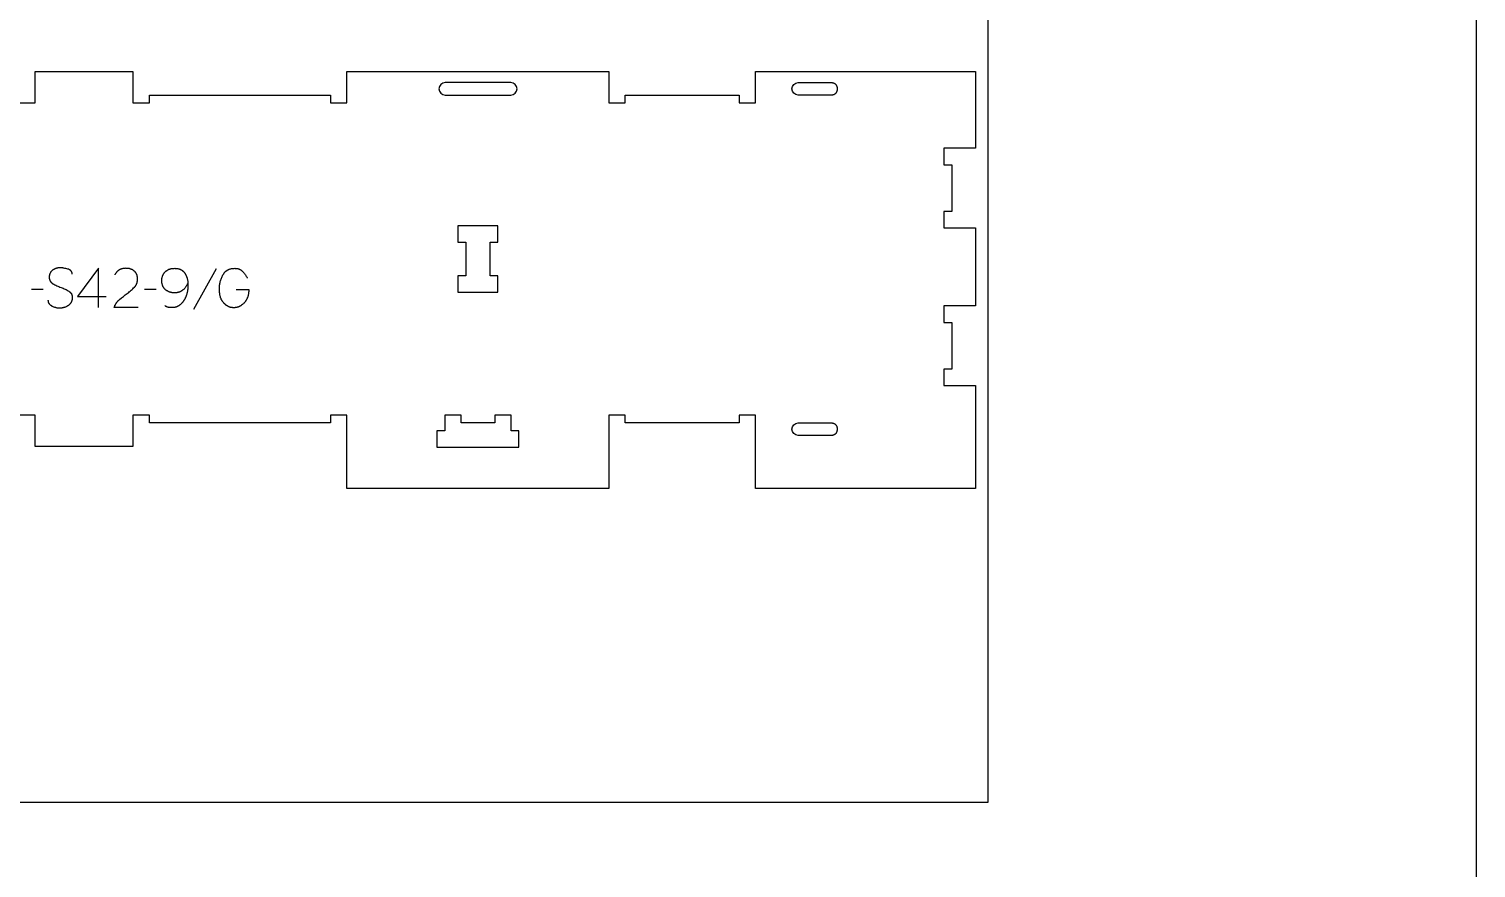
# Model space of a CAD drawing. Extents: x 5216 to 8399, y -19593 to -11999.
# Drawn here: x 7297 to 8399, y -15293 to -14655 of the extents above; entities that cross this region are included whole.
import ezdxf

# ---------------------------------------------------------------- set-up
doc = ezdxf.new("R2010")
doc.units = 0
for name, color, linetype in [('0_SHEET_SPRUCEPLY_2440X122', 1, 'CONTINUOUS'), ('1_ANYTOOL_1MMDEEP_LABELS_S', 2, 'CONTINUOUS'), ('3_ANYTOOL_CUTTHROUGH_INSID', 4, 'CONTINUOUS'), ('4_ANYTOOL_CUTTHROUGH_OUTSI', 5, 'CONTINUOUS'), ('DONOTCUT', 18, 'CONTINUOUS')]:
    doc.layers.add(name, color=color, linetype=linetype)

msp = doc.modelspace()

# ---------------------------------------------------------------- linework, layer by layer
at = {"layer": '0_SHEET_SPRUCEPLY_2440X122'}
msp.add_lwpolyline([(8027.3, -14023.3), (8027.3, -15243.3), (5587.3, -15243.3), (5587.3, -14023.3)], close=True, dxfattribs=at)
at = {"layer": '1_ANYTOOL_1MMDEEP_LABELS_S'}
for points in [[(7329.9, -14841.4), (7329.8, -14841.2), (7329.8, -14841.2), (7329.8, -14841.1), (7329.8, -14841), (7329.8, -14840.9), (7329.8, -14840.8), (7329.8, -14840.7), (7329.8, -14840.6), (7329.8, -14840.5), (7329.8, -14840.4), (7329.7, -14840.4), (7329.7, -14840.3), (7329.7, -14840.2), (7329.7, -14840.1), (7329.6, -14840), (7329.6, -14840), (7329.6, -14839.9), (7329.6, -14839.8), (7329.5, -14839.7), (7329.5, -14839.7), (7329.5, -14839.6), (7329.4, -14839.5), (7329.4, -14839.4), (7329.3, -14839.4), (7329.3, -14839.3), (7329.3, -14839.2), (7329.2, -14839.2), (7329.2, -14839.1), (7329.1, -14839), (7329.1, -14839), (7329, -14838.9), (7329, -14838.9), (7328.9, -14838.8), (7328.9, -14838.7), (7328.8, -14838.7), (7328.8, -14838.6), (7328.7, -14838.6), (7328.6, -14838.5), (7328.6, -14838.5), (7328.5, -14838.4), (7328.4, -14838.3), (7328.4, -14838.3), (7328.3, -14838.2), (7328.2, -14838.2), (7328.2, -14838.1), (7328.1, -14838.1), (7328, -14838.1), (7327.9, -14838), (7327.8, -14838), (7327.8, -14837.9), (7327.7, -14837.9), (7327.5, -14837.8), (7327.3, -14837.7), (7327.2, -14837.6), (7327, -14837.6), (7326.8, -14837.5), (7326.6, -14837.4), (7325.8, -14837.2), (7325, -14837), (7324.2, -14836.9), (7323.4, -14836.7), (7323, -14836.7), (7322.6, -14836.6), (7322.3, -14836.6), (7321.9, -14836.6), (7321.5, -14836.5), (7321.2, -14836.5), (7320.8, -14836.5), (7320.5, -14836.5), (7320.3, -14836.5), (7320.1, -14836.5), (7319.9, -14836.5), (7319.7, -14836.5), (7319.5, -14836.5), (7319.3, -14836.6), (7319.1, -14836.6), (7318.9, -14836.6), (7318.8, -14836.6), (7318.6, -14836.7), (7318.4, -14836.7), (7318.2, -14836.8), (7318, -14836.8), (7317.9, -14836.9), (7317.7, -14836.9), (7317.5, -14837), (7317.3, -14837), (7317.1, -14837.1), (7317, -14837.1), (7316.8, -14837.2), (7316.6, -14837.3), (7316.5, -14837.4), (7316.3, -14837.4), (7316.1, -14837.5), (7316, -14837.6), (7315.8, -14837.7), (7315.6, -14837.8), (7315.5, -14837.9), (7315.3, -14838), (7315.2, -14838.1), (7315, -14838.2), (7314.9, -14838.3), (7314.7, -14838.4), (7314.5, -14838.6), (7314.4, -14838.7), (7314.3, -14838.8), (7314.1, -14838.9), (7314, -14839.1), (7313.9, -14839.2), (7313.8, -14839.3), (7313.6, -14839.5), (7313.5, -14839.6), (7313.4, -14839.8), (7313.3, -14839.9), (7313.2, -14840.1), (7313.2, -14840.2), (7313.1, -14840.4), (7313, -14840.5), (7312.9, -14840.7), (7312.8, -14840.9), (7312.8, -14841), (7312.7, -14841.2), (7312.7, -14841.4), (7312.6, -14841.6), (7312.6, -14841.8), (7312.5, -14841.9), (7312.5, -14842.1), (7312.5, -14842.3), (7312.4, -14842.5), (7312.4, -14842.7), (7312.4, -14842.9), (7312.4, -14843.1), (7312.4, -14843.3), (7312.4, -14843.5), (7312.4, -14843.7), (7312.4, -14844), (7312.4, -14844.2), (7312.4, -14844.4), (7312.4, -14844.6), (7312.5, -14844.8), (7312.5, -14845), (7312.5, -14845.2), (7312.6, -14845.3), (7312.6, -14845.5), (7312.7, -14845.7), (7312.8, -14845.9), (7312.8, -14846), (7312.8, -14846), (7312.9, -14846.1), (7312.9, -14846.2), (7312.9, -14846.3), (7313, -14846.4), (7313, -14846.5), (7313.1, -14846.5), (7313.1, -14846.6), (7313.2, -14846.7), (7313.2, -14846.8), (7313.3, -14846.8), (7313.3, -14846.9), (7313.4, -14847), (7313.4, -14847.1), (7313.5, -14847.1), (7313.5, -14847.2), (7313.6, -14847.3), (7313.6, -14847.3), (7313.7, -14847.4), (7313.8, -14847.5), (7313.8, -14847.5), (7313.9, -14847.6), (7314, -14847.7), (7314.1, -14847.8), (7314.2, -14847.9), (7314.4, -14848), (7314.5, -14848.2), (7314.7, -14848.3), (7314.9, -14848.4), (7315, -14848.5), (7315.2, -14848.6), (7315.9, -14849), (7316.6, -14849.4), (7317.4, -14849.7), (7318.2, -14850.1), (7318.9, -14850.4), (7319.7, -14850.8), (7320.5, -14851.1), (7321.4, -14851.4), (7322.2, -14851.7), (7323, -14852), (7323.8, -14852.4), (7324.5, -14852.7), (7325.3, -14853.1), (7326, -14853.5), (7326.7, -14853.9), (7327.4, -14854.3), (7327.6, -14854.4), (7327.7, -14854.6), (7327.9, -14854.7), (7328, -14854.7), (7328, -14854.8), (7328.1, -14854.9), (7328.2, -14854.9), (7328.2, -14855), (7328.3, -14855), (7328.4, -14855.1), (7328.4, -14855.2), (7328.5, -14855.2), (7328.6, -14855.3), (7328.6, -14855.4), (7328.7, -14855.5), (7328.7, -14855.5), (7328.8, -14855.6), (7328.9, -14855.7), (7328.9, -14855.8), (7329, -14855.8), (7329, -14855.9), (7329.1, -14856), (7329.1, -14856.1), (7329.2, -14856.1), (7329.2, -14856.2), (7329.2, -14856.3), (7329.3, -14856.4), (7329.3, -14856.5), (7329.4, -14856.6), (7329.4, -14856.6), (7329.4, -14856.7), (7329.5, -14856.8), (7329.5, -14856.9), (7329.5, -14857), (7329.6, -14857.1), (7329.6, -14857.2), (7329.6, -14857.3), (7329.7, -14857.5), (7329.7, -14857.6), (7329.7, -14857.8), (7329.8, -14858), (7329.8, -14858.2), (7329.8, -14858.4), (7329.8, -14858.7), (7329.8, -14858.9), (7329.8, -14859.1), (7329.8, -14859.3), (7329.8, -14859.5), (7329.8, -14859.8), (7329.8, -14860), (7329.8, -14860.2), (7329.7, -14860.5), (7329.7, -14860.7), (7329.7, -14860.9), (7329.6, -14861.1), (7329.6, -14861.3), (7329.5, -14861.5), (7329.4, -14861.7), (7329.4, -14861.9), (7329.3, -14862.1), (7329.2, -14862.3), (7329.1, -14862.5), (7329.1, -14862.7), (7329, -14862.9), (7328.9, -14863), (7328.8, -14863.2), (7328.7, -14863.4), (7328.5, -14863.5), (7328.4, -14863.7), (7328.3, -14863.8), (7328.2, -14864), (7328, -14864.2), (7327.9, -14864.3), (7327.8, -14864.4), (7327.6, -14864.6), (7327.5, -14864.7), (7327.3, -14864.8), (7327.2, -14865), (7327, -14865.1), (7326.8, -14865.2), (7326.6, -14865.3), (7326.3, -14865.5), (7325.9, -14865.8), (7325.5, -14865.9), (7325.2, -14866.1), (7324.8, -14866.3), (7324.4, -14866.4), (7324.2, -14866.5), (7324, -14866.6), (7323.8, -14866.6), (7323.7, -14866.7), (7323.5, -14866.8), (7323.3, -14866.8), (7323.1, -14866.9), (7322.9, -14866.9), (7322.7, -14867), (7322.5, -14867), (7322.3, -14867), (7322.1, -14867.1), (7321.9, -14867.1), (7321.7, -14867.1), (7321.3, -14867.2), (7320.9, -14867.2), (7320.4, -14867.2), (7320, -14867.2), (7319.6, -14867.2), (7319.2, -14867.1), (7318.8, -14867.1), (7318.4, -14867.1), (7318, -14867), (7317.6, -14866.9), (7317.3, -14866.8), (7316.9, -14866.7), (7316.5, -14866.6), (7316.1, -14866.5), (7315.8, -14866.3), (7315.4, -14866.2), (7315.1, -14866), (7314.7, -14865.8), (7314.4, -14865.6), (7314.2, -14865.5), (7314, -14865.4), (7313.9, -14865.3), (7313.7, -14865.2), (7313.6, -14865.1), (7313.4, -14865), (7313.3, -14864.9), (7313.2, -14864.8), (7313.1, -14864.6), (7312.9, -14864.5), (7312.8, -14864.4), (7312.7, -14864.2), (7312.7, -14864.2), (7312.6, -14864.1), (7312.6, -14864), (7312.5, -14864), (7312.5, -14863.9), (7312.4, -14863.8), (7312.4, -14863.8), (7312.3, -14863.7), (7312.3, -14863.6), (7312.2, -14863.5), (7312.2, -14863.5), (7312.2, -14863.4), (7312.1, -14863.3), (7312.1, -14863.2), (7312.1, -14863.2), (7312, -14863.1), (7312, -14863), (7312, -14862.9), (7311.9, -14862.8), (7311.9, -14862.8), (7311.9, -14862.6), (7311.8, -14862.4), (7311.8, -14862.3), (7311.7, -14862.1), (7311.7, -14861.9), (7311.7, -14861.7), (7311.7, -14861.5), (7311.6, -14861.4), (7311.6, -14861.2), (7311.6, -14861)], [(7349.9, -14866.8), (7349.9, -14836.8), (7333.9, -14858.2)], [(7380.1, -14866.8), (7361.8, -14866.8), (7361.9, -14866.3), (7362, -14866.1), (7362.1, -14865.9), (7362.2, -14865.6), (7362.3, -14865.4), (7362.4, -14865.2), (7362.4, -14865), (7362.5, -14864.8), (7362.7, -14864.6), (7362.8, -14864.4), (7362.9, -14864.2), (7363, -14864), (7363.1, -14863.8), (7363.2, -14863.6), (7363.3, -14863.4), (7363.5, -14863.2), (7363.6, -14863), (7363.7, -14862.8), (7363.9, -14862.6), (7364, -14862.5), (7364.2, -14862.3), (7364.3, -14862.1), (7364.5, -14861.9), (7364.6, -14861.7), (7364.8, -14861.6), (7365, -14861.4), (7365.1, -14861.2), (7365.3, -14861.1), (7365.5, -14860.9), (7365.8, -14860.6), (7367.3, -14859.4), (7368.8, -14858.2), (7370.3, -14857), (7371.8, -14855.9), (7372.6, -14855.4), (7373.3, -14854.8), (7374, -14854.2), (7374.7, -14853.6), (7375.4, -14853), (7376, -14852.4), (7376.6, -14851.8), (7377.3, -14851.2), (7377.4, -14851), (7377.5, -14850.9), (7377.7, -14850.7), (7377.8, -14850.6), (7377.9, -14850.4), (7378.1, -14850.2), (7378.2, -14850.1), (7378.3, -14849.9), (7378.4, -14849.7), (7378.5, -14849.5), (7378.6, -14849.4), (7378.7, -14849.2), (7378.8, -14849), (7378.9, -14848.8), (7378.9, -14848.6), (7379, -14848.4), (7379.1, -14848.2), (7379.2, -14848), (7379.2, -14847.8), (7379.3, -14847.6), (7379.3, -14847.4), (7379.4, -14847.2), (7379.4, -14847), (7379.5, -14846.8), (7379.5, -14846.6), (7379.5, -14846.4), (7379.5, -14846.2), (7379.6, -14846), (7379.6, -14845.7), (7379.6, -14845.5), (7379.6, -14845.3), (7379.6, -14845.1), (7379.6, -14844.8), (7379.6, -14844.6), (7379.6, -14844.3), (7379.6, -14844.1), (7379.5, -14843.9), (7379.5, -14843.6), (7379.5, -14843.4), (7379.4, -14843.2), (7379.4, -14843), (7379.4, -14842.7), (7379.3, -14842.5), (7379.3, -14842.3), (7379.2, -14842.1), (7379.1, -14841.9), (7379.1, -14841.7), (7379, -14841.5), (7378.9, -14841.3), (7378.8, -14841.2), (7378.7, -14841), (7378.6, -14840.8), (7378.5, -14840.6), (7378.4, -14840.4), (7378.3, -14840.3), (7378.2, -14840.1), (7378.1, -14840), (7377.9, -14839.8), (7377.8, -14839.7), (7377.7, -14839.5), (7377.5, -14839.4), (7377.4, -14839.2), (7377.2, -14839.1), (7377.1, -14838.9), (7376.9, -14838.8), (7376.8, -14838.7), (7376.6, -14838.6), (7376.4, -14838.5), (7376.3, -14838.3), (7376.1, -14838.2), (7375.9, -14838.1), (7375.7, -14838), (7375.6, -14837.9), (7375.4, -14837.8), (7375.2, -14837.8), (7375, -14837.7), (7374.8, -14837.6), (7374.6, -14837.5), (7374.4, -14837.4), (7374.2, -14837.4), (7374, -14837.3), (7373.8, -14837.2), (7373.6, -14837.2), (7373.4, -14837.1), (7373.2, -14837.1), (7373, -14837.1), (7372.8, -14837), (7372.5, -14837), (7372.3, -14836.9), (7372.1, -14836.9), (7371.9, -14836.9), (7371.6, -14836.9), (7371.4, -14836.9), (7371.2, -14836.9), (7370.7, -14836.8), (7370.3, -14836.9), (7370, -14836.9), (7369.6, -14836.9), (7369.3, -14836.9), (7368.9, -14837), (7368.6, -14837), (7368.3, -14837.1), (7367.9, -14837.2), (7367.6, -14837.3), (7367.5, -14837.3), (7367.3, -14837.3), (7367.2, -14837.4), (7367, -14837.5), (7366.9, -14837.5), (7366.7, -14837.6), (7366.6, -14837.6), (7366.4, -14837.7), (7366.3, -14837.8), (7366.2, -14837.8), (7366, -14837.9), (7365.9, -14838), (7365.7, -14838), (7365.6, -14838.1), (7365.5, -14838.2), (7365.4, -14838.3), (7365.2, -14838.4), (7365.1, -14838.5), (7365, -14838.6), (7364.8, -14838.6), (7364.7, -14838.7), (7364.6, -14838.8), (7364.5, -14838.9), (7364.4, -14839), (7364.3, -14839.1), (7364.1, -14839.3), (7364, -14839.4), (7363.9, -14839.5), (7363.8, -14839.6), (7363.7, -14839.7), (7363.6, -14839.8), (7363.5, -14840), (7363.3, -14840.2), (7363.1, -14840.5), (7362.9, -14840.8), (7362.7, -14841), (7362.5, -14841.3), (7362.4, -14841.6), (7362.2, -14841.9)], [(7398.1, -14846.2), (7398.1, -14846), (7398.1, -14845.7), (7398.1, -14845.4), (7398.1, -14845.2), (7398.1, -14844.9), (7398.2, -14844.7), (7398.2, -14844.4), (7398.3, -14844.2), (7398.3, -14843.9), (7398.3, -14843.7), (7398.4, -14843.5), (7398.5, -14843.2), (7398.5, -14843), (7398.6, -14842.8), (7398.7, -14842.6), (7398.8, -14842.4), (7398.9, -14842.1), (7399, -14841.9), (7399.1, -14841.7), (7399.2, -14841.5), (7399.3, -14841.3), (7399.4, -14841.1), (7399.5, -14840.9), (7399.6, -14840.8), (7399.8, -14840.6), (7399.9, -14840.4), (7400, -14840.2), (7400.2, -14840), (7400.3, -14839.9), (7400.5, -14839.7), (7400.7, -14839.5), (7400.8, -14839.4), (7401, -14839.2), (7401.2, -14839.1), (7401.4, -14838.9), (7401.6, -14838.8), (7401.7, -14838.6), (7401.9, -14838.5), (7402.1, -14838.4), (7402.3, -14838.3), (7402.5, -14838.2), (7402.7, -14838), (7402.9, -14837.9), (7403.1, -14837.8), (7403.3, -14837.7), (7403.5, -14837.6), (7403.8, -14837.6), (7404, -14837.5), (7404.2, -14837.4), (7404.4, -14837.3), (7404.6, -14837.3), (7404.9, -14837.2), (7405.1, -14837.1), (7405.3, -14837.1), (7405.6, -14837), (7405.8, -14837), (7406.1, -14837), (7406.3, -14836.9), (7406.6, -14836.9), (7406.8, -14836.9), (7407.1, -14836.9), (7407.3, -14836.9), (7407.6, -14836.9), (7407.9, -14836.8), (7408.2, -14836.9), (7408.5, -14836.9), (7408.9, -14836.9), (7409.2, -14836.9), (7409.5, -14836.9), (7409.8, -14837), (7410.1, -14837), (7410.4, -14837.1), (7410.7, -14837.2), (7411, -14837.2), (7411.2, -14837.3), (7411.5, -14837.4), (7411.8, -14837.5), (7412, -14837.6), (7412.3, -14837.7), (7412.5, -14837.8), (7412.7, -14837.9), (7412.8, -14837.9), (7412.9, -14838), (7413, -14838.1), (7413.1, -14838.1), (7413.3, -14838.2), (7413.4, -14838.3), (7413.5, -14838.3), (7413.6, -14838.4), (7413.7, -14838.5), (7413.8, -14838.6), (7413.9, -14838.7), (7414, -14838.7), (7414.1, -14838.8), (7414.2, -14838.9), (7414.3, -14839), (7414.4, -14839.1), (7414.5, -14839.2), (7414.6, -14839.3), (7414.7, -14839.4), (7414.8, -14839.5), (7414.9, -14839.6), (7415, -14839.7), (7415, -14839.8), (7415.2, -14840), (7415.4, -14840.2), (7415.5, -14840.4), (7415.7, -14840.7), (7415.8, -14840.9), (7416, -14841.2), (7416.1, -14841.4), (7416.2, -14841.7), (7416.3, -14841.9), (7416.5, -14842.2), (7416.6, -14842.4), (7416.7, -14842.7), (7416.8, -14842.9), (7416.9, -14843.2), (7417, -14843.4), (7417.1, -14843.7), (7417.2, -14844), (7417.3, -14844.2), (7417.3, -14844.5), (7417.4, -14844.8), (7417.6, -14845.3), (7417.7, -14845.9), (7417.8, -14846.5), (7417.9, -14847), (7417.9, -14847.6), (7418, -14848.2), (7418, -14848.8), (7418, -14849.4), (7418, -14850), (7418, -14850.7), (7417.9, -14851.4), (7417.9, -14852.1), (7417.8, -14852.8), (7417.7, -14853.5), (7417.6, -14854.1), (7417.4, -14855.3), (7417.2, -14855.9), (7417.1, -14856.5), (7416.9, -14857.1), (7416.7, -14857.7), (7416.6, -14858), (7416.5, -14858.3), (7416.4, -14858.5), (7416.3, -14858.8), (7416.2, -14859.1), (7416, -14859.4), (7415.9, -14859.6), (7415.8, -14859.9), (7415.6, -14860.2), (7415.5, -14860.4), (7415.4, -14860.7), (7415.2, -14860.9), (7415, -14861.2), (7414.9, -14861.4), (7414.7, -14861.7), (7414.5, -14861.9), (7414.4, -14862.1), (7414.2, -14862.4), (7414, -14862.6), (7413.8, -14862.8), (7413.6, -14863.1), (7413.4, -14863.3), (7413.2, -14863.5), (7413, -14863.7), (7412.8, -14863.9), (7412.6, -14864.1), (7412.4, -14864.3), (7412.2, -14864.5), (7411.9, -14864.7), (7411.7, -14864.8), (7411.5, -14865), (7411.3, -14865.2), (7411, -14865.3), (7410.8, -14865.5), (7410.5, -14865.6), (7410.3, -14865.7), (7410.1, -14865.8), (7409.8, -14866), (7409.6, -14866.1), (7409.3, -14866.2), (7409, -14866.3), (7408.8, -14866.3), (7408.5, -14866.4), (7408.3, -14866.5), (7408, -14866.6), (7407.7, -14866.6), (7407.4, -14866.7), (7407.2, -14866.7), (7406.9, -14866.8), (7406.6, -14866.8), (7406.3, -14866.8), (7406, -14866.8), (7405.7, -14866.8), (7405.4, -14866.8), (7405.1, -14866.8), (7404.7, -14866.8), (7404.5, -14866.8), (7404.4, -14866.8), (7404.2, -14866.8), (7404, -14866.8), (7403.9, -14866.7), (7403.7, -14866.7), (7403.5, -14866.7), (7403.4, -14866.6), (7403.2, -14866.6), (7403.1, -14866.6), (7402.9, -14866.5), (7402.8, -14866.5), (7402.6, -14866.4), (7402.4, -14866.4), (7402.3, -14866.3), (7402.1, -14866.3), (7402, -14866.2), (7401.8, -14866.1), (7401.7, -14866.1), (7401.6, -14866), (7401.4, -14865.9), (7401.3, -14865.9), (7401.1, -14865.8), (7401, -14865.7), (7400.8, -14865.6), (7400.7, -14865.5), (7400.6, -14865.4), (7400.4, -14865.3)], [(7439.4, -14837.3), (7422.2, -14868.1)], [(7454.6, -14853), (7464.4, -14853.1), (7464.3, -14853.9), (7464.3, -14854.7), (7464.2, -14855.1), (7464.2, -14855.5), (7464.1, -14855.9), (7464.1, -14856.3), (7464, -14856.6), (7463.9, -14857), (7463.9, -14857.3), (7463.8, -14857.7), (7463.7, -14858), (7463.6, -14858.4), (7463.5, -14858.7), (7463.4, -14859), (7463.2, -14859.3), (7463.1, -14859.6), (7463, -14859.9), (7462.9, -14860.2), (7462.7, -14860.5), (7462.6, -14860.8), (7462.4, -14861.1), (7462.2, -14861.4), (7462.1, -14861.6), (7461.9, -14861.9), (7461.7, -14862.2), (7461.5, -14862.4), (7461.3, -14862.6), (7461.1, -14862.9), (7460.9, -14863.1), (7460.7, -14863.3), (7460.5, -14863.5), (7460.2, -14863.8), (7460, -14864), (7459.8, -14864.2), (7459.6, -14864.3), (7459.3, -14864.5), (7459.1, -14864.7), (7458.9, -14864.9), (7458.6, -14865), (7458.4, -14865.2), (7458.2, -14865.3), (7457.9, -14865.5), (7457.7, -14865.6), (7457.5, -14865.7), (7457.2, -14865.9), (7457, -14866), (7456.7, -14866.1), (7456.5, -14866.2), (7456.3, -14866.3), (7456, -14866.4), (7455.8, -14866.5), (7455.5, -14866.5), (7455.3, -14866.6), (7455, -14866.7), (7454.8, -14866.7), (7454.5, -14866.8), (7454.3, -14866.8), (7454, -14866.8), (7453.8, -14866.9), (7453.5, -14866.9), (7453.2, -14866.9), (7453, -14866.9), (7452.7, -14866.9), (7452.5, -14866.9), (7452.2, -14866.9), (7452, -14866.8), (7451.7, -14866.8), (7451.4, -14866.8), (7451.2, -14866.7), (7450.9, -14866.7), (7450.7, -14866.6), (7450.5, -14866.6), (7450.2, -14866.5), (7450, -14866.4), (7449.7, -14866.3), (7449.5, -14866.2), (7449.2, -14866.1), (7449, -14866), (7448.8, -14865.9), (7448.5, -14865.8), (7448.3, -14865.7), (7448.1, -14865.5), (7447.8, -14865.4), (7447.6, -14865.2), (7447.4, -14865.1), (7447.2, -14864.9), (7446.9, -14864.8), (7446.7, -14864.6), (7446.5, -14864.4), (7446.3, -14864.2), (7446, -14864), (7445.8, -14863.8), (7445.6, -14863.6), (7445.4, -14863.4), (7445.2, -14863.2), (7445, -14862.9), (7444.8, -14862.7), (7444.6, -14862.4), (7444.4, -14862.2), (7444.2, -14861.9), (7444.1, -14861.6), (7443.9, -14861.4), (7443.7, -14861.1), (7443.6, -14860.8), (7443.4, -14860.5), (7443.3, -14860.2), (7443.2, -14859.8), (7443, -14859.5), (7442.9, -14859.2), (7442.8, -14858.8), (7442.7, -14858.5), (7442.6, -14858.1), (7442.5, -14857.8), (7442.4, -14857.4), (7442.4, -14857), (7442.3, -14856.6), (7442.2, -14856.2), (7442.2, -14855.8), (7442.1, -14855.4), (7442.1, -14855), (7442, -14854.2), (7442, -14853.3), (7442, -14852.4), (7442, -14851.7), (7442, -14851), (7442.1, -14850.3), (7442.1, -14849.7), (7442.2, -14849), (7442.3, -14848.3), (7442.5, -14847.7), (7442.6, -14847), (7442.8, -14846.4), (7443, -14845.7), (7443.2, -14845.1), (7443.5, -14844.4), (7443.7, -14843.8), (7444, -14843.1), (7444.3, -14842.5), (7444.6, -14841.9), (7444.8, -14841.6), (7445, -14841.3), (7445.2, -14841), (7445.4, -14840.7), (7445.6, -14840.4), (7445.7, -14840.3), (7445.8, -14840.2), (7445.9, -14840), (7446, -14839.9), (7446.1, -14839.8), (7446.2, -14839.7), (7446.3, -14839.6), (7446.4, -14839.4), (7446.6, -14839.3), (7446.7, -14839.2), (7446.8, -14839.1), (7446.9, -14839), (7447, -14838.9), (7447.2, -14838.8), (7447.3, -14838.7), (7447.4, -14838.6), (7447.6, -14838.5), (7447.7, -14838.4), (7447.8, -14838.4), (7448, -14838.3), (7448.1, -14838.2), (7448.2, -14838.1), (7448.4, -14838), (7448.5, -14838), (7448.7, -14837.9), (7448.8, -14837.8), (7449, -14837.7), (7449.1, -14837.7), (7449.3, -14837.6), (7449.4, -14837.6), (7449.6, -14837.5), (7449.7, -14837.4), (7450.1, -14837.3), (7450.4, -14837.2), (7450.7, -14837.2), (7451.1, -14837.1), (7451.4, -14837), (7451.8, -14837), (7452.1, -14836.9), (7452.5, -14836.9), (7452.9, -14836.9), (7453.3, -14836.9), (7453.7, -14836.8), (7453.9, -14836.9), (7454.1, -14836.9), (7454.3, -14836.9), (7454.5, -14836.9), (7454.8, -14836.9), (7455, -14836.9), (7455.2, -14837), (7455.4, -14837), (7455.6, -14837), (7455.8, -14837.1), (7456, -14837.1), (7456.2, -14837.2), (7456.4, -14837.2), (7456.6, -14837.3), (7456.7, -14837.3), (7456.9, -14837.4), (7457.1, -14837.5), (7457.3, -14837.6), (7457.5, -14837.6), (7457.6, -14837.7), (7457.8, -14837.8), (7458, -14837.9), (7458.1, -14838), (7458.3, -14838.1), (7458.5, -14838.2), (7458.6, -14838.3), (7458.8, -14838.5), (7458.9, -14838.6), (7459.1, -14838.7), (7459.2, -14838.8), (7459.4, -14839), (7459.5, -14839.1), (7459.8, -14839.4), (7460.1, -14839.7), (7460.3, -14840), (7460.6, -14840.3), (7460.8, -14840.6), (7461.1, -14840.9), (7461.3, -14841.2), (7461.6, -14841.5), (7461.8, -14841.9), (7462, -14842.2), (7462.2, -14842.5), (7462.4, -14842.9), (7462.6, -14843.2), (7462.8, -14843.6), (7463, -14843.9), (7463.2, -14844.3)], [(7307.6, -14853), (7298.8, -14853)], [(7393.8, -14853), (7385, -14853)], [(7418, -14848), (7417.8, -14848.3), (7417.7, -14848.7), (7417.5, -14849), (7417.3, -14849.4), (7417.2, -14849.7), (7417, -14850), (7416.7, -14850.4), (7416.5, -14850.7), (7416.3, -14851), (7416.1, -14851.3), (7415.8, -14851.6), (7415.5, -14852), (7415.3, -14852.3), (7415, -14852.6), (7414.7, -14852.9), (7414.4, -14853.2), (7414.2, -14853.3), (7414, -14853.4), (7413.9, -14853.6), (7413.7, -14853.7), (7413.5, -14853.8), (7413.4, -14853.9), (7413.2, -14854.1), (7413, -14854.2), (7412.8, -14854.3), (7412.6, -14854.4), (7412.5, -14854.5), (7412.3, -14854.6), (7412.1, -14854.7), (7411.9, -14854.8), (7411.7, -14854.8), (7411.5, -14854.9), (7411.3, -14855), (7411.1, -14855), (7410.8, -14855.1), (7410.6, -14855.2), (7410.4, -14855.2), (7410.2, -14855.3), (7410, -14855.3), (7409.8, -14855.3), (7409.5, -14855.4), (7409.3, -14855.4), (7409.1, -14855.4), (7408.8, -14855.5), (7408.6, -14855.5), (7408.3, -14855.5), (7408.1, -14855.5), (7407.9, -14855.5), (7407.6, -14855.5), (7407.3, -14855.5), (7407.1, -14855.5), (7406.8, -14855.5), (7406.5, -14855.4), (7406.3, -14855.4), (7406, -14855.4), (7405.8, -14855.3), (7405.6, -14855.3), (7405.3, -14855.3), (7405.1, -14855.2), (7404.9, -14855.2), (7404.6, -14855.1), (7404.4, -14855), (7404.2, -14855), (7404, -14854.9), (7403.7, -14854.8), (7403.5, -14854.7), (7403.3, -14854.6), (7403.1, -14854.5), (7402.9, -14854.4), (7402.7, -14854.3), (7402.5, -14854.2), (7402.3, -14854.1), (7402.1, -14854), (7401.9, -14853.9), (7401.7, -14853.8), (7401.5, -14853.6), (7401.3, -14853.5), (7401.2, -14853.4), (7401, -14853.2), (7400.8, -14853.1), (7400.7, -14852.9), (7400.5, -14852.8), (7400.3, -14852.6), (7400.2, -14852.4), (7400, -14852.3), (7399.9, -14852.1), (7399.8, -14851.9), (7399.6, -14851.7), (7399.5, -14851.5), (7399.4, -14851.4), (7399.3, -14851.2), (7399.2, -14851), (7399, -14850.8), (7398.9, -14850.6), (7398.9, -14850.4), (7398.8, -14850.1), (7398.7, -14849.9), (7398.6, -14849.7), (7398.5, -14849.5), (7398.5, -14849.3), (7398.4, -14849), (7398.3, -14848.8), (7398.3, -14848.6), (7398.3, -14848.3), (7398.2, -14848.1), (7398.2, -14847.8), (7398.1, -14847.6), (7398.1, -14847.3), (7398.1, -14847), (7398.1, -14846.8), (7398.1, -14846.5), (7398.1, -14846.2)], [(7333.9, -14858.2), (7355.7, -14858.2)]]:
    msp.add_lwpolyline(points, dxfattribs=at)
at = {"layer": '3_ANYTOOL_CUTTHROUGH_INSID', "color": 4}
for points in [[(7663.9, -14695.5), (7613.9, -14695.5, 1), (7613.9, -14705), (7663.9, -14705, 1)], [(7882.7, -14695.5), (7908.5, -14695.5), (7908.6, -14695.5), (7908.7, -14695.5), (7908.8, -14695.5), (7908.9, -14695.5), (7908.9, -14695.5), (7909, -14695.6), (7909.1, -14695.6), (7909.2, -14695.6), (7909.3, -14695.6), (7909.4, -14695.6), (7909.5, -14695.7), (7909.6, -14695.7), (7909.7, -14695.7), (7909.8, -14695.8), (7909.9, -14695.8), (7910, -14695.9), (7910.1, -14695.9), (7910.2, -14696), (7910.3, -14696), (7910.4, -14696.1), (7910.5, -14696.1), (7910.6, -14696.2), (7910.7, -14696.2), (7910.7, -14696.3), (7910.8, -14696.4), (7910.9, -14696.5), (7911, -14696.5), (7911.1, -14696.6), (7911.1, -14696.7), (7911.2, -14696.8), (7911.3, -14696.9), (7911.4, -14696.9), (7911.4, -14697), (7911.5, -14697.1), (7911.6, -14697.2), (7911.6, -14697.3), (7911.7, -14697.4), (7911.8, -14697.5), (7911.8, -14697.6), (7911.9, -14697.7), (7911.9, -14697.8), (7912, -14697.9), (7912, -14698), (7912.1, -14698.1), (7912.1, -14698.2), (7912.1, -14698.3), (7912.2, -14698.4), (7912.2, -14698.5), (7912.2, -14698.6), (7912.3, -14698.8), (7912.3, -14698.9), (7912.3, -14699), (7912.4, -14699.1), (7912.4, -14699.2), (7912.4, -14699.3), (7912.4, -14699.4), (7912.4, -14699.5), (7912.4, -14699.6), (7912.4, -14699.7), (7912.5, -14699.8), (7912.5, -14699.9), (7912.5, -14700), (7912.5, -14700.1), (7912.5, -14700.3), (7912.5, -14700.4), (7912.5, -14700.5), (7912.5, -14700.6), (7912.5, -14700.7), (7912.4, -14700.8), (7912.4, -14700.9), (7912.4, -14701), (7912.4, -14701.1), (7912.4, -14701.2), (7912.4, -14701.3), (7912.4, -14701.4), (7912.3, -14701.5), (7912.3, -14701.7), (7912.3, -14701.8), (7912.2, -14701.9), (7912.2, -14702), (7912.2, -14702.1), (7912.1, -14702.2), (7912.1, -14702.3), (7912.1, -14702.4), (7912, -14702.5), (7912, -14702.6), (7911.9, -14702.7), (7911.9, -14702.8), (7911.8, -14702.9), (7911.8, -14703), (7911.7, -14703.1), (7911.6, -14703.2), (7911.6, -14703.3), (7911.5, -14703.4), (7911.4, -14703.5), (7911.4, -14703.6), (7911.3, -14703.7), (7911.2, -14703.7), (7911.1, -14703.8), (7911.1, -14703.9), (7911, -14704), (7910.9, -14704.1), (7910.8, -14704.1), (7910.7, -14704.2), (7910.7, -14704.3), (7910.6, -14704.3), (7910.5, -14704.4), (7910.4, -14704.4), (7910.3, -14704.5), (7910.2, -14704.6), (7910.1, -14704.6), (7910, -14704.7), (7909.9, -14704.7), (7909.8, -14704.7), (7909.7, -14704.8), (7909.6, -14704.8), (7909.5, -14704.8), (7909.4, -14704.9), (7909.3, -14704.9), (7909.2, -14704.9), (7909.1, -14704.9), (7909, -14705), (7908.9, -14705), (7908.9, -14705), (7908.8, -14705), (7908.7, -14705), (7908.6, -14705), (7908.5, -14705), (7882.7, -14705, -1)], [(7882.7, -14964, -1), (7882.7, -14954.5), (7908.5, -14954.5), (7908.6, -14954.5), (7908.7, -14954.5), (7908.8, -14954.5), (7908.9, -14954.5), (7908.9, -14954.5), (7909, -14954.6), (7909.1, -14954.6), (7909.2, -14954.6), (7909.3, -14954.6), (7909.4, -14954.6), (7909.5, -14954.7), (7909.6, -14954.7), (7909.7, -14954.7), (7909.8, -14954.8), (7909.9, -14954.8), (7910, -14954.9), (7910.1, -14954.9), (7910.2, -14955), (7910.3, -14955), (7910.4, -14955.1), (7910.5, -14955.1), (7910.6, -14955.2), (7910.7, -14955.2), (7910.7, -14955.3), (7910.8, -14955.4), (7910.9, -14955.5), (7911, -14955.5), (7911.1, -14955.6), (7911.1, -14955.7), (7911.2, -14955.8), (7911.3, -14955.9), (7911.4, -14955.9), (7911.4, -14956), (7911.5, -14956.1), (7911.6, -14956.2), (7911.6, -14956.3), (7911.7, -14956.4), (7911.8, -14956.5), (7911.8, -14956.6), (7911.9, -14956.7), (7911.9, -14956.8), (7912, -14956.9), (7912, -14957), (7912.1, -14957.1), (7912.1, -14957.2), (7912.1, -14957.3), (7912.2, -14957.4), (7912.2, -14957.5), (7912.2, -14957.6), (7912.3, -14957.8), (7912.3, -14957.9), (7912.3, -14958), (7912.4, -14958.1), (7912.4, -14958.2), (7912.4, -14958.3), (7912.4, -14958.4), (7912.4, -14958.5), (7912.4, -14958.6), (7912.4, -14958.7), (7912.5, -14958.8), (7912.5, -14958.9), (7912.5, -14959), (7912.5, -14959.1), (7912.5, -14959.3), (7912.5, -14959.4), (7912.5, -14959.5), (7912.5, -14959.6), (7912.5, -14959.7), (7912.4, -14959.8), (7912.4, -14959.9), (7912.4, -14960), (7912.4, -14960.1), (7912.4, -14960.2), (7912.4, -14960.3), (7912.4, -14960.4), (7912.3, -14960.5), (7912.3, -14960.7), (7912.3, -14960.8), (7912.2, -14960.9), (7912.2, -14961), (7912.2, -14961.1), (7912.1, -14961.2), (7912.1, -14961.3), (7912.1, -14961.4), (7912, -14961.5), (7912, -14961.6), (7911.9, -14961.7), (7911.9, -14961.8), (7911.8, -14961.9), (7911.8, -14962), (7911.7, -14962.1), (7911.6, -14962.2), (7911.6, -14962.3), (7911.5, -14962.4), (7911.4, -14962.5), (7911.4, -14962.6), (7911.3, -14962.7), (7911.2, -14962.7), (7911.1, -14962.8), (7911.1, -14962.9), (7911, -14963), (7910.9, -14963.1), (7910.8, -14963.1), (7910.7, -14963.2), (7910.7, -14963.3), (7910.6, -14963.3), (7910.5, -14963.4), (7910.4, -14963.4), (7910.3, -14963.5), (7910.2, -14963.6), (7910.1, -14963.6), (7910, -14963.7), (7909.9, -14963.7), (7909.8, -14963.7), (7909.7, -14963.8), (7909.6, -14963.8), (7909.5, -14963.8), (7909.4, -14963.9), (7909.3, -14963.9), (7909.2, -14963.9), (7909.1, -14963.9), (7909, -14964), (7908.9, -14964), (7908.9, -14964), (7908.8, -14964), (7908.7, -14964), (7908.6, -14964), (7908.5, -14964)]]:
    msp.add_lwpolyline(points, format="xyb", close=True, dxfattribs=at)
for points in [[(7648.1, -14842.5), (7648.1, -14817), (7654.1, -14817), (7654.1, -14804.5), (7623.6, -14804.5), (7623.6, -14817), (7629.6, -14817), (7629.6, -14842.5), (7623.6, -14842.5), (7623.6, -14855), (7654.1, -14855), (7654.1, -14842.5)], [(7626.1, -14954.5), (7626.1, -14948.5), (7613.6, -14948.5), (7613.6, -14960.5), (7607.6, -14960.5), (7607.6, -14973), (7670.1, -14973), (7670.1, -14960.5), (7664.1, -14960.5), (7664.1, -14948.5), (7651.6, -14948.5), (7651.6, -14954.5)]]:
    msp.add_lwpolyline(points, close=True, dxfattribs=at)
at = {"layer": '4_ANYTOOL_CUTTHROUGH_OUTSI', "color": 5}
msp.add_lwpolyline([(7289.1, -14711), (7301.6, -14711), (7301.6, -14687), (7376.1, -14687), (7376.1, -14711), (7388.6, -14711), (7388.6, -14705), (7488.9, -14705), (7526.6, -14705), (7526.6, -14711), (7539.1, -14711), (7539.1, -14687), (7738.6, -14687), (7738.6, -14711), (7751.1, -14711), (7751.1, -14705), (7837.7, -14705), (7837.7, -14711), (7850.2, -14711), (7850.2, -14687), (7850.2, -14687), (8017.7, -14687), (8017.7, -14745.5), (7993.7, -14745.5), (7993.7, -14758), (7999.7, -14758), (7999.7, -14793.5), (7993.7, -14793.5), (7993.7, -14806), (8017.7, -14806), (8017.7, -14865.5), (7993.7, -14865.5), (7993.7, -14878), (7999.7, -14878), (7999.7, -14913.5), (7993.7, -14913.5), (7993.7, -14926), (8017.7, -14926), (8017.7, -14972.8), (8017.7, -14984.8), (8017.7, -15004.5), (7850.2, -15004.5), (7850.2, -14948.5), (7837.7, -14948.5), (7837.7, -14954.5), (7751.1, -14954.5), (7751.1, -14948.5), (7738.6, -14948.5), (7738.6, -15004.5), (7539.1, -15004.5), (7539.1, -14948.5), (7526.6, -14948.5), (7526.6, -14954.5), (7488.9, -14954.5), (7388.6, -14954.5), (7388.6, -14948.5), (7376.1, -14948.5), (7376.1, -14972.5), (7301.6, -14972.5), (7301.6, -14948.5), (7289.1, -14948.5)], dxfattribs=at)
at = {"layer": 'DONOTCUT'}
msp.add_lwpolyline([(8399, -19592.7), (5215.6, -19592.7), (5215.6, -11999.3), (8399, -11999.3)], close=True, dxfattribs=at)

doc.saveas('drawing.dxf')
